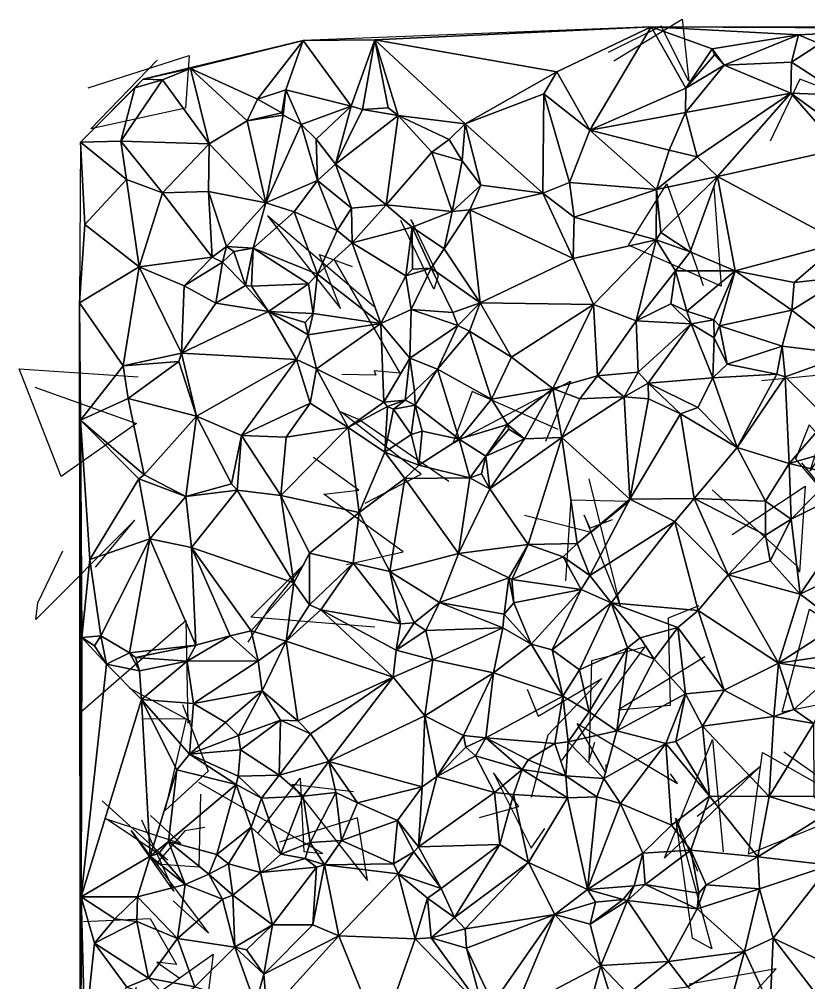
# Model space of a CAD drawing. Header units: metres. Extents: x -15.9 to 15.6, y -15.7 to 15.5.
# Drawn here: x -15.86 to -4.05, y 0.71 to 15.11 of the extents above; entities that cross this region are included whole.
import ezdxf

# ---------------------------------------------------------------- set-up
doc = ezdxf.new("R2010")
doc.units = ezdxf.units.M
doc.layers.add('CRACKS', color=1, linetype='Continuous')
doc.layers.add('STREET_MESH', color=7, linetype='Continuous')

msp = doc.modelspace()

# ---------------------------------------------------------------- linework, layer by layer
at = {"layer": 'CRACKS'}
for points in [[(-6.963, 14.488, 0.1), (-5.942, 15.109, 0.1), (-5.84, 14.185, 0.1), (-6.254, 15.007, 0.1), (-7.047, 14.612, 0.1)], [(-14.827, 14.082, 0.1), (-13.318, 14.57, 0.1), (-13.372, 13.781, 0.1), (-14.788, 13.472, 0.1), (-13.795, 14.497, 0.1)], [(-3.19, 13.253, 0.1), (-2.824, 13.572, 0.1), (-3.725, 14.037, 0.1), (-4.18, 14.212, 0.1), (-4.627, 13.286, 0.1)], [(-5.469, 12.599, 0.1), (-5.359, 11.121, 0.1), (-6.744, 11.732, 0.1), (-6.172, 12.649, 0.1), (-5.63, 11.129, 0.1)], [(-10.553, 10.813, 0.1), (-12.146, 12.171, 0.1), (-11.053, 10.783, 0.1), (-11.368, 11.595, 0.1), (-10.877, 11.415, 0.1)], [(-9.956, 12.047, 0.1), (-10.002, 12.114, 0.1), (-9.594, 11.268, 0.1), (-9.657, 11.076, 0.1), (-10.152, 12.1, 0.1)], [(-11.146, 11.515, 0.1), (-10.165, 9.819, 0.1), (-10.548, 9.854, 0.1), (-10.525, 9.791, 0.1), (-11.031, 9.797, 0.1)], [(-4.754, 9.708, 0.1), (-3.528, 9.83, 0.1), (-2.943, 10.021, 0.1), (-4.029, 8.358, 0.1), (-3.656, 9.503, 0.1)], [(-15.628, 9.607, 0.1), (-14.104, 9.065, 0.1), (-15.23, 8.272, 0.1), (-15.859, 9.884, 0.1), (-14.08, 9.762, 0.1)], [(-7.797, 8.976, 0.1), (-9.085, 9.546, 0.1), (-9.373, 8.767, 0.1), (-7.611, 9.699, 0.1), (-7.987, 8.796, 0.1)], [(-10.686, 7.877, 0.1), (-9.847, 8.31, 0.1), (-11.048, 9.24, 0.1), (-10.773, 9.126, 0.1), (-9.435, 8.205, 0.1)], [(-2.839, 7.699, 0.1), (-4.043, 9.047, 0.1), (-4.247, 8.535, 0.1), (-3.395, 7.537, 0.1), (-4.151, 8.48, 0.1)], [(-10.962, 6.957, 0.1), (-10.117, 7.146, 0.1), (-11.3, 8.012, 0.1), (-10.779, 8.071, 0.1), (-11.455, 8.56, 0.1)], [(-6.989, 7.625, 0.1), (-7.319, 7.502, 0.1), (-7.409, 7.695, 0.1), (-6.865, 6.337, 0.1), (-7.334, 8.239, 0.1)], [(-5.196, 7.407, 0.1), (-4.103, 8.127, 0.1), (-4.189, 6.844, 0.1), (-4.219, 6.927, 0.1), (-5.495, 8.074, 0.1)], [(-7.681, 6.714, 0.1), (-7.602, 7.924, 0.1), (-6.729, 7.905, 0.1), (-7.301, 7.437, 0.1), (-8.299, 7.692, 0.1)], [(-14.716, 6.916, 0.1), (-14.13, 7.62, 0.1), (-15.612, 6.137, 0.1), (-15.582, 6.384, 0.1), (-15.208, 7.164, 0.1)], [(-10.539, 6.02, 0.1), (-12.392, 6.172, 0.1), (-11.6, 6.959, 0.1), (-12.117, 6.314, 0.1), (-12.441, 5.795, 0.1)], [(-5.604, 5.577, 0.1), (-6.893, 4.785, 0.1), (-6.116, 4.853, 0.1), (-6.146, 6.161, 0.1), (-5.689, 6.345, 0.1)], [(-2.782, 5.089, 0.1), (-4.446, 4.753, 0.1), (-4.039, 6.288, 0.1), (-3.532, 5.961, 0.1), (-3.077, 5.756, 0.1)], [(-14.949, 4.746, 0.1), (-13.365, 6.119, 0.1), (-13.337, 4.593, 0.1), (-13.291, 4.611, 0.1), (-14.207, 5.111, 0.1)], [(-7.742, 4.028, 0.1), (-6.501, 5.724, 0.1), (-7.297, 5.519, 0.1), (-7.339, 4.012, 0.1), (-7.25, 4.3, 0.1)], [(-8.262, 5.094, 0.1), (-8.095, 4.689, 0.1), (-7.144, 5.254, 0.1), (-7.952, 4.406, 0.1), (-8.2, 3.476, 0.1)], [(-13.415, 4.864, 0.1), (-13.031, 3.867, 0.1), (-13.675, 3.28, 0.1), (-13.355, 4.644, 0.1), (-14.02, 4.649, 0.1)], [(-7.085, 3.969, 0.1), (-7.083, 3.846, 0.1), (-7.513, 4.581, 0.1), (-6.011, 3.683, 0.1), (-6.117, 3.829, 0.1)], [(-5.717, 3.196, 0.1), (-4.772, 3.941, 0.1), (-6.207, 2.568, 0.1), (-5.49, 4.342, 0.1), (-5.33, 2.662, 0.1)], [(-3.212, 3.327, 0.1), (-4.952, 2.629, 0.1), (-4.74, 4.147, 0.1), (-3.07, 3.202, 0.1), (-4.419, 4.153, 0.1)], [(-12.29, 2.939, 0.1), (-11.658, 3.765, 0.1), (-11.6, 2.669, 0.1), (-11.318, 2.639, 0.1), (-13.171, 3.699, 0.1)], [(-8.972, 3.176, 0.1), (-8.387, 3.338, 0.1), (-8.763, 3.844, 0.1), (-8.202, 2.718, 0.1), (-7.995, 3.011, 0.1)], [(-10.86, 3.56, 0.1), (-11.78, 3.671, 0.1), (-10.649, 2.232, 0.1), (-10.799, 3.17, 0.1), (-11.966, 2.805, 0.1)], [(-13.085, 3.026, 0.1), (-13.384, 2.976, 0.1), (-13.809, 2.483, 0.1), (-13.167, 2.437, 0.1), (-13.14, 3.527, 0.1)], [(-14.619, 3.423, 0.1), (-13.637, 2.537, 0.1), (-14.56, 3.154, 0.1), (-13.44, 2.788, 0.1), (-13.896, 3.207, 0.1)], [(-14.03, 3.139, 0.1), (-13.548, 2.075, 0.1), (-14.185, 2.984, 0.1), (-13.026, 1.448, 0.1), (-13.554, 1.93, 0.1)], [(-6.024, 3.133, 0.1), (-5.499, 1.214, 0.1), (-5.788, 1.371, 0.1), (-6.035, 3.168, 0.1), (-5.712, 2.372, 0.1)], [(-14.9, 1.622, 0.1), (-13.9, 1.666, 0.1), (-13.505, 0.978, 0.1), (-13.8, 1.012, 0.1), (-13.451, 0.768, 0.1)], [(-14.17, -0.492, 0.1), (-14.109, 0.634, 0.1), (-14.306, 0.183, 0.1), (-12.956, 1.132, 0.1), (-13.134, -0.224, 0.1)], [(-6.186, -0.565, 0.1), (-4.591, 0.533, 0.1), (-6.054, -0.735, 0.1), (-4.536, 0.916, 0.1), (-5.839, 0.686, 0.1)]]:
    msp.add_polyline3d(points, dxfattribs=at)
at = {"layer": 'STREET_MESH'}
for points in [[(-6.406, 14.996), (-11.613, 14.791), (-10.542, 14.802)], [(-7.815, 14.325), (-6.406, 14.996), (-10.542, 14.802)], [(-7.321, 13.449), (-6.406, 14.996), (-7.815, 14.325)], [(-7.321, 13.449), (-5.889, 14.08), (-6.406, 14.996)], [(-6.406, 14.996), (-2.092, 14.977), (5.063, 14.984)], [(-2.092, 14.977), (-6.406, 14.996), (-4.204, 14.877)], [(-5.889, 14.08), (-5.493, 14.667), (-6.406, 14.996)], [(-6.406, 14.996), (-5.493, 14.667), (-4.204, 14.877)], [(-5.493, 14.667), (-5.314, 14.422), (-4.204, 14.877)], [(-5.314, 14.422), (-4.305, 14.467), (-4.204, 14.877)], [(-4.305, 14.467), (-3.885, 14.74), (-4.204, 14.877)], [(-3.885, 14.74), (-2.092, 14.977), (-4.204, 14.877)], [(-13.297, 14.374), (-11.613, 14.791), (-14.005, 14.215)], [(-13.297, 14.374), (-12.296, 13.917), (-11.613, 14.791)], [(-12.296, 13.917), (-11.873, 14.055), (-11.613, 14.791)], [(-11.873, 14.055), (-10.894, 13.811), (-11.613, 14.791)], [(-11.613, 14.791), (-10.894, 13.811), (-10.542, 14.802)], [(-10.894, 13.811), (-10.723, 13.758), (-10.542, 14.802)], [(-10.723, 13.758), (-10.338, 13.784), (-10.542, 14.802)], [(-9.189, 13.547), (-7.815, 14.325), (-10.542, 14.802)], [(-10.19, 13.669), (-9.189, 13.547), (-10.542, 14.802)], [(-10.338, 13.784), (-10.19, 13.669), (-10.542, 14.802)], [(-4.305, 14.467), (-3.544, 13.977), (-3.885, 14.74)], [(-5.493, 14.667), (-5.889, 14.08), (-5.457, 14.58)], [(-5.889, 14.08), (-5.314, 14.422), (-5.457, 14.58)], [(-5.314, 14.422), (-5.493, 14.667), (-5.457, 14.58)], [(-4.315, 14.007), (-5.314, 14.422), (-5.894, 13.716)], [(-5.314, 14.422), (-5.889, 14.08), (-5.894, 13.716)], [(-4.305, 14.467), (-5.314, 14.422), (-4.315, 14.007)], [(-3.544, 13.977), (-4.305, 14.467), (-4.315, 14.007)], [(-13.715, 14.205), (-13.297, 14.374), (-14.005, 14.215)], [(-13.297, 14.374), (-13.715, 14.205), (-13.017, 13.247)], [(-12.45, 13.59), (-13.297, 14.374), (-13.017, 13.247)], [(-12.45, 13.59), (-12.296, 13.917), (-13.297, 14.374)], [(-9.189, 13.547), (-8.011, 13.997), (-7.815, 14.325)], [(-8.011, 13.997), (-7.321, 13.449), (-7.815, 14.325)], [(-14.128, 14.082), (-14.005, 14.215), (-14.941, 13.27)], [(-14.341, 13.285), (-13.715, 14.205), (-14.128, 14.082)], [(-13.715, 14.205), (-14.341, 13.285), (-13.017, 13.247)], [(-14.128, 14.082), (-13.715, 14.205), (-14.005, 14.215)], [(-14.341, 13.285), (-14.128, 14.082), (-14.941, 13.27)], [(-11.93, 13.712), (-11.873, 14.055), (-12.296, 13.917)], [(-11.93, 13.712), (-11.909, 13.675), (-11.873, 14.055)], [(-11.873, 14.055), (-11.909, 13.675), (-11.639, 13.535)], [(-10.894, 13.811), (-11.873, 14.055), (-11.639, 13.535)], [(-8.028, 12.511), (-8.011, 13.997), (-9.189, 13.547)], [(-8.011, 13.997), (-8.028, 12.511), (-7.627, 12.669)], [(-7.321, 13.449), (-8.011, 13.997), (-7.627, 12.669)], [(-5.889, 14.08), (-7.321, 13.449), (-5.894, 13.716)], [(-5.716, 13.051), (-4.315, 14.007), (-5.894, 13.716)], [(-5.716, 13.051), (-5.413, 12.758), (-4.315, 14.007)], [(-5.413, 12.758), (-3.589, 13.169), (-4.315, 14.007)], [(-3.708, 13.561), (-3.544, 13.977), (-4.315, 14.007)], [(-3.589, 13.169), (-3.708, 13.561), (-4.315, 14.007)], [(-12.45, 13.59), (-11.93, 13.712), (-12.296, 13.917)], [(-11.909, 13.675), (-11.93, 13.712), (-12.45, 13.59)], [(-11.417, 13.315), (-10.894, 13.811), (-11.639, 13.535)], [(-10.894, 13.811), (-11.417, 13.315), (-11.127, 12.945)], [(-10.723, 13.758), (-10.894, 13.811), (-11.127, 12.945)], [(-10.19, 13.669), (-10.723, 13.758), (-11.127, 12.945)], [(-10.19, 13.669), (-10.338, 13.784), (-10.723, 13.758)], [(-5.894, 13.716), (-7.321, 13.449), (-6.135, 13.152)], [(-5.716, 13.051), (-5.894, 13.716), (-6.135, 13.152)], [(-12.168, 12.365), (-12.45, 13.59), (-13.017, 13.247)], [(-12.168, 12.365), (-11.909, 13.675), (-12.45, 13.59)], [(-11.639, 13.535), (-11.909, 13.675), (-12.168, 12.365)], [(-10.37, 12.334), (-10.19, 13.669), (-11.127, 12.945)], [(-10.37, 12.334), (-9.688, 13.124), (-10.19, 13.669)], [(-10.19, 13.669), (-9.427, 13.312), (-9.189, 13.547)], [(-9.688, 13.124), (-9.427, 13.312), (-10.19, 13.669)], [(-9.427, 13.312), (-9.232, 12.993), (-9.189, 13.547)], [(-9.232, 12.993), (-8.955, 12.627), (-9.189, 13.547)], [(-8.955, 12.627), (-8.028, 12.511), (-9.189, 13.547)], [(-11.398, 12.697), (-11.639, 13.535), (-12.168, 12.365)], [(-11.398, 12.697), (-11.417, 13.315), (-11.639, 13.535)], [(-6.327, 12.562), (-7.321, 13.449), (-7.627, 12.669)], [(-7.321, 13.449), (-6.327, 12.562), (-6.135, 13.152)], [(-14.876, 12.039), (-14.941, 13.27), (-14.956, 10.871)], [(-14.252, 12.714), (-14.341, 13.285), (-14.941, 13.27)], [(-14.876, 12.039), (-14.252, 12.714), (-14.941, 13.27)], [(-14.341, 13.285), (-13.718, 12.514), (-13.017, 13.247)], [(-14.252, 12.714), (-13.718, 12.514), (-14.341, 13.285)], [(-11.417, 13.315), (-11.398, 12.697), (-11.127, 12.945)], [(-9.232, 12.993), (-9.427, 13.312), (-9.688, 13.124)], [(-13.718, 12.514), (-13.029, 12.533), (-13.017, 13.247)], [(-13.029, 12.533), (-12.168, 12.365), (-13.017, 13.247)], [(-9.688, 13.124), (-10.37, 12.334), (-9.382, 12.237)], [(-9.232, 12.993), (-9.688, 13.124), (-9.382, 12.237)], [(-6.327, 12.562), (-5.716, 13.051), (-6.135, 13.152)], [(-3.589, 13.169), (-5.413, 12.758), (-3.57, 11.772)], [(-8.955, 12.627), (-9.232, 12.993), (-9.382, 12.237)], [(-5.413, 12.758), (-5.716, 13.051), (-6.327, 12.562)], [(-11.398, 12.697), (-10.889, 12.286), (-11.127, 12.945)], [(-10.889, 12.286), (-10.37, 12.334), (-11.127, 12.945)], [(-14.066, 11.407), (-14.252, 12.714), (-14.876, 12.039)], [(-14.066, 11.407), (-13.718, 12.514), (-14.252, 12.714)], [(-11.747, 12.229), (-11.398, 12.697), (-12.168, 12.365)], [(-11.747, 12.229), (-11.103, 11.95), (-11.398, 12.697)], [(-11.103, 11.95), (-10.889, 12.286), (-11.398, 12.697)], [(-5.413, 12.758), (-6.327, 12.562), (-6.259, 11.922)], [(-5.822, 11.633), (-5.413, 12.758), (-6.259, 11.922)], [(-5.413, 12.758), (-5.822, 11.633), (-5.15, 11.35)], [(-3.57, 11.772), (-5.413, 12.758), (-5.15, 11.35)], [(-12.975, 11.554), (-13.029, 12.533), (-13.718, 12.514)], [(-12.975, 11.554), (-12.757, 11.713), (-13.029, 12.533)], [(-13.029, 12.533), (-12.757, 11.713), (-12.168, 12.365)], [(-8.955, 12.627), (-9.382, 12.237), (-9.116, 12.26)], [(-8.028, 12.511), (-8.955, 12.627), (-9.116, 12.26)], [(-8.028, 12.511), (-7.56, 12.152), (-7.627, 12.669)], [(-7.56, 12.152), (-6.327, 12.562), (-7.627, 12.669)], [(-6.329, 11.811), (-6.327, 12.562), (-7.56, 12.152)], [(-6.327, 12.562), (-6.329, 11.811), (-6.259, 11.922)], [(-14.066, 11.407), (-12.975, 11.554), (-13.718, 12.514)], [(-8.028, 12.511), (-9.116, 12.26), (-7.572, 11.533)], [(-7.56, 12.152), (-8.028, 12.511), (-7.572, 11.533)], [(-12.757, 11.713), (-12.361, 11.688), (-12.168, 12.365)], [(-12.361, 11.688), (-11.747, 12.229), (-12.168, 12.365)], [(-10.877, 11.765), (-10.889, 12.286), (-11.103, 11.95)], [(-10.889, 12.286), (-10.877, 11.765), (-10.37, 12.334)], [(-10.37, 12.334), (-10.877, 11.765), (-9.983, 11.999)], [(-9.382, 12.237), (-10.37, 12.334), (-9.983, 11.999)], [(-9.382, 12.237), (-9.5, 11.679), (-9.116, 12.26)], [(-9.116, 12.26), (-9.5, 11.679), (-8.962, 10.87)], [(-9.116, 12.26), (-8.962, 10.87), (-7.572, 11.533)], [(-11.395, 11.299), (-11.747, 12.229), (-12.361, 11.688)], [(-11.103, 11.95), (-11.747, 12.229), (-11.395, 11.299)], [(-9.5, 11.679), (-9.382, 12.237), (-9.983, 11.999)], [(-6.329, 11.811), (-7.56, 12.152), (-7.572, 11.533)], [(-14.066, 11.407), (-14.876, 12.039), (-14.956, 10.871)], [(-10.877, 11.765), (-10.077, 11.275), (-9.983, 11.999)], [(-10.077, 11.275), (-9.974, 11.373), (-9.983, 11.999)], [(-9.697, 11.387), (-9.5, 11.679), (-9.983, 11.999)], [(-9.974, 11.373), (-9.697, 11.387), (-9.983, 11.999)], [(-10.877, 11.765), (-11.103, 11.95), (-11.395, 11.299)], [(-7.268, 10.845), (-6.329, 11.811), (-7.572, 11.533)], [(-6.628, 10.6), (-6.329, 11.811), (-7.268, 10.845)], [(-6.043, 11.349), (-6.329, 11.811), (-6.628, 10.6)], [(-6.329, 11.811), (-5.822, 11.633), (-6.259, 11.922)], [(-6.043, 11.349), (-5.822, 11.633), (-6.329, 11.811)], [(-12.819, 11.477), (-12.757, 11.713), (-12.975, 11.554)], [(-12.819, 11.477), (-12.651, 11.637), (-12.757, 11.713)], [(-12.757, 11.713), (-12.651, 11.637), (-12.361, 11.688)], [(-12.651, 11.637), (-12.474, 11.131), (-12.361, 11.688)], [(-12.474, 11.131), (-12.382, 11.117), (-12.361, 11.688)], [(-12.382, 11.117), (-11.531, 11.153), (-12.361, 11.688)], [(-11.531, 11.153), (-11.395, 11.299), (-12.361, 11.688)], [(-10.877, 11.765), (-11.395, 11.299), (-10.452, 10.559)], [(-10.077, 11.275), (-10.877, 11.765), (-10.452, 10.559)], [(-9.5, 11.679), (-9.697, 11.387), (-8.962, 10.87)], [(-4.269, 11.173), (-3.57, 11.772), (-5.15, 11.35)], [(-3.57, 11.772), (-4.269, 11.173), (-3.498, 11.26)], [(-12.975, 11.554), (-14.066, 11.407), (-13.39, 11.126)], [(-12.819, 11.477), (-12.975, 11.554), (-13.39, 11.126)], [(-12.474, 11.131), (-12.651, 11.637), (-12.819, 11.477)], [(-8.962, 10.87), (-7.268, 10.845), (-7.572, 11.533)], [(-5.822, 11.633), (-6.043, 11.349), (-5.15, 11.35)], [(-14.303, 9.93), (-14.066, 11.407), (-14.956, 10.871)], [(-14.066, 11.407), (-14.303, 9.93), (-13.431, 10.12)], [(-14.066, 11.407), (-13.431, 10.12), (-13.39, 11.126)], [(-12.819, 11.477), (-13.39, 11.126), (-12.917, 10.865)], [(-12.474, 11.131), (-12.819, 11.477), (-12.917, 10.865)], [(-9.974, 11.373), (-10.077, 11.275), (-9.697, 11.387)], [(-10.077, 11.275), (-9.997, 10.768), (-9.697, 11.387)], [(-9.997, 10.768), (-9.375, 10.728), (-9.697, 11.387)], [(-9.697, 11.387), (-9.375, 10.728), (-8.962, 10.87)], [(-11.531, 11.153), (-11.463, 10.713), (-11.395, 11.299)], [(-11.395, 11.299), (-11.463, 10.713), (-10.452, 10.559)], [(-9.997, 10.768), (-10.077, 11.275), (-10.452, 10.559)], [(-6.043, 11.349), (-6.628, 10.6), (-6.113, 10.857)], [(-5.873, 10.747), (-6.043, 11.349), (-6.113, 10.857)], [(-6.043, 11.349), (-5.873, 10.747), (-5.15, 11.35)], [(-5.873, 10.747), (-5.466, 10.617), (-5.15, 11.35)], [(-5.466, 10.617), (-5.385, 10.527), (-5.15, 11.35)], [(-5.385, 10.527), (-4.3, 10.761), (-5.15, 11.35)], [(-4.3, 10.761), (-4.269, 11.173), (-5.15, 11.35)], [(-4.3, 10.761), (-3.458, 10.105), (-3.498, 11.26)], [(-4.269, 11.173), (-4.3, 10.761), (-3.498, 11.26)], [(-13.39, 11.126), (-13.431, 10.12), (-12.917, 10.865)], [(-12.131, 10.74), (-12.474, 11.131), (-12.917, 10.865)], [(-12.382, 11.117), (-12.474, 11.131), (-12.131, 10.74)], [(-11.531, 11.153), (-12.382, 11.117), (-12.131, 10.74)], [(-11.463, 10.713), (-11.531, 11.153), (-12.131, 10.74)], [(-14.932, 1.99), (-14.944, 9.116), (-14.956, 10.871)], [(-14.944, -3.715), (-14.943, -3.283), (-14.956, 10.871)], [(-14.943, -3.283), (-14.932, 1.99), (-14.956, 10.871)], [(-14.944, 9.116), (-14.303, 9.93), (-14.956, 10.871)], [(-13.431, 10.12), (-12.131, 10.74), (-12.917, 10.865)], [(-9.375, 10.728), (-9.296, 10.529), (-8.962, 10.87)], [(-9.296, 10.529), (-9.124, 10.448), (-8.962, 10.87)], [(-8.962, 10.87), (-9.124, 10.448), (-8.496, 10.057)], [(-7.268, 10.845), (-8.962, 10.87), (-8.496, 10.057)], [(-7.876, 9.589), (-7.268, 10.845), (-8.496, 10.057)], [(-7.268, 10.845), (-7.876, 9.589), (-7.21, 9.78)], [(-6.628, 10.6), (-7.268, 10.845), (-7.21, 9.78)], [(-6.628, 10.6), (-5.808, 10.556), (-6.113, 10.857)], [(-5.808, 10.556), (-5.873, 10.747), (-6.113, 10.857)], [(-11.711, 10.022), (-12.131, 10.74), (-13.431, 10.12)], [(-11.463, 10.713), (-12.131, 10.74), (-11.582, 10.574)], [(-12.131, 10.74), (-11.535, 10.39), (-11.582, 10.574)], [(-11.535, 10.39), (-12.131, 10.74), (-11.711, 10.022)], [(-11.535, 10.39), (-11.463, 10.713), (-11.582, 10.574)], [(-11.463, 10.713), (-11.535, 10.39), (-10.452, 10.559)], [(-10.016, 10.045), (-9.997, 10.768), (-10.452, 10.559)], [(-10.016, 10.045), (-9.296, 10.529), (-9.997, 10.768)], [(-9.997, 10.768), (-9.296, 10.529), (-9.375, 10.728)], [(-5.873, 10.747), (-5.808, 10.556), (-5.466, 10.617)], [(-4.3, 10.761), (-5.385, 10.527), (-4.447, 10.22)], [(-3.458, 10.105), (-4.3, 10.761), (-4.447, 10.22)], [(-11.535, 10.39), (-11.412, 9.883), (-10.452, 10.559)], [(-10.452, 10.559), (-11.412, 9.883), (-10.406, 9.387)], [(-10.016, 10.045), (-10.452, 10.559), (-10.406, 9.387)], [(-9.296, 10.529), (-10.016, 10.045), (-9.604, 9.878)], [(-9.124, 10.448), (-9.296, 10.529), (-9.604, 9.878)], [(-6.6, 9.834), (-6.628, 10.6), (-7.21, 9.78)], [(-5.808, 10.556), (-6.628, 10.6), (-6.6, 9.834)], [(-6.452, 9.667), (-5.808, 10.556), (-6.6, 9.834)], [(-5.483, 9.749), (-5.808, 10.556), (-6.452, 9.667)], [(-5.808, 10.556), (-5.465, 10.349), (-5.466, 10.617)], [(-5.465, 10.349), (-5.808, 10.556), (-5.483, 9.749)], [(-5.465, 10.349), (-5.385, 10.527), (-5.466, 10.617)], [(-5.385, 10.527), (-5.465, 10.349), (-5.267, 9.951)], [(-5.385, 10.527), (-5.267, 9.951), (-4.447, 10.22)], [(-11.412, 9.883), (-11.535, 10.39), (-11.711, 10.022)], [(-8.794, 9.43), (-9.124, 10.448), (-9.604, 9.878)], [(-9.124, 10.448), (-8.794, 9.43), (-8.496, 10.057)], [(-5.465, 10.349), (-5.483, 9.749), (-5.267, 9.951)], [(-14.303, 9.93), (-13.47, 9.994), (-13.431, 10.12)], [(-13.431, 10.12), (-13.47, 9.994), (-13.208, 9.178)], [(-11.711, 10.022), (-13.431, 10.12), (-13.208, 9.178)], [(-5.267, 9.951), (-4.528, 9.806), (-4.447, 10.22)], [(-4.447, 10.22), (-4.528, 9.806), (-4.402, 9.766)], [(-3.458, 10.105), (-4.447, 10.22), (-4.402, 9.766)], [(-3.761, 9.137), (-3.458, 10.105), (-4.402, 9.766)], [(-13.47, 9.994), (-14.303, 9.93), (-14.23, 9.442)], [(-13.208, 9.178), (-13.47, 9.994), (-14.23, 9.442)], [(-11.711, 10.022), (-13.208, 9.178), (-12.535, 8.885)], [(-11.506, 9.368), (-11.711, 10.022), (-12.535, 8.885)], [(-11.412, 9.883), (-11.711, 10.022), (-11.506, 9.368)], [(-10.088, 9.416), (-10.016, 10.045), (-10.406, 9.387)], [(-10.016, 10.045), (-10.088, 9.416), (-9.945, 9.549)], [(-10.016, 10.045), (-9.945, 9.549), (-9.604, 9.878)], [(-8.794, 9.43), (-7.876, 9.589), (-8.496, 10.057)], [(-5.267, 9.951), (-5.483, 9.749), (-4.528, 9.806)], [(-14.23, 9.442), (-14.303, 9.93), (-14.944, 9.116)], [(-11.412, 9.883), (-11.506, 9.368), (-10.94, 9.008)], [(-11.412, 9.883), (-10.94, 9.008), (-10.406, 9.387)], [(-9.945, 9.549), (-9.935, 9.341), (-9.604, 9.878)], [(-9.604, 9.878), (-9.935, 9.341), (-9.279, 8.833)], [(-8.794, 9.43), (-9.604, 9.878), (-9.279, 8.833)], [(-6.6, 9.834), (-7.21, 9.78), (-6.809, 9.463)], [(-6.452, 9.667), (-6.6, 9.834), (-6.809, 9.463)], [(-4.528, 9.806), (-5.483, 9.749), (-5.119, 8.707)], [(-4.528, 9.806), (-5.119, 8.707), (-4.402, 9.766)], [(-7.876, 9.589), (-7.472, 9.437), (-7.21, 9.78)], [(-7.21, 9.78), (-7.472, 9.437), (-6.809, 9.463)], [(-6.446, 9.435), (-6.452, 9.667), (-6.809, 9.463)], [(-5.483, 9.749), (-6.452, 9.667), (-5.708, 9.306)], [(-6.452, 9.667), (-6.446, 9.435), (-5.969, 9.21)], [(-5.708, 9.306), (-6.452, 9.667), (-5.969, 9.21)], [(-5.483, 9.749), (-5.708, 9.306), (-5.119, 8.707)], [(-5.119, 8.707), (-4.343, 8.468), (-4.402, 9.766)], [(-4.343, 8.468), (-3.761, 9.137), (-4.402, 9.766)], [(-9.945, 9.549), (-10.088, 9.416), (-9.935, 9.341)], [(-8.554, 9.051), (-7.876, 9.589), (-8.794, 9.43)], [(-7.876, 9.589), (-8.554, 9.051), (-8.303, 8.836)], [(-7.741, 8.858), (-7.876, 9.589), (-8.303, 8.836)], [(-7.741, 8.858), (-7.472, 9.437), (-7.876, 9.589)], [(-13.988, 8.299), (-14.23, 9.442), (-14.944, 9.116)], [(-13.988, 8.299), (-13.208, 9.178), (-14.23, 9.442)], [(-11.864, 8.861), (-11.506, 9.368), (-12.535, 8.885)], [(-11.506, 9.368), (-11.864, 8.861), (-10.94, 9.008)], [(-10.94, 9.008), (-10.348, 9.32), (-10.406, 9.387)], [(-10.348, 9.32), (-10.088, 9.416), (-10.406, 9.387)], [(-10.088, 9.416), (-10.348, 9.32), (-10.262, 9.279)], [(-9.935, 9.341), (-10.088, 9.416), (-10.262, 9.279)], [(-8.554, 9.051), (-8.794, 9.43), (-9.279, 8.833)], [(-7.741, 8.858), (-6.725, 7.935), (-6.809, 9.463)], [(-7.472, 9.437), (-7.741, 8.858), (-6.809, 9.463)], [(-6.725, 7.935), (-6.446, 9.435), (-6.809, 9.463)], [(-6.446, 9.435), (-6.725, 7.935), (-5.969, 9.21)], [(-10.389, 8.64), (-10.348, 9.32), (-10.94, 9.008)], [(-10.262, 9.279), (-10.348, 9.32), (-10.389, 8.64)], [(-9.997, 8.904), (-10.262, 9.279), (-10.389, 8.64)], [(-9.935, 9.341), (-10.262, 9.279), (-9.997, 8.904)], [(-9.83, 8.95), (-9.935, 9.341), (-9.997, 8.904)], [(-9.935, 9.341), (-9.83, 8.95), (-9.279, 8.833)], [(-5.708, 9.306), (-5.969, 9.21), (-5.119, 8.707)], [(-14.932, 1.99), (-14.922, 5.867), (-14.944, 9.116)], [(-14.922, 5.867), (-14.801, 7.033), (-14.944, 9.116)], [(-14.068, 8.24), (-13.988, 8.299), (-14.944, 9.116)], [(-14.801, 7.033), (-14.068, 8.24), (-14.944, 9.116)], [(-13.365, 7.974), (-13.208, 9.178), (-13.988, 8.299)], [(-12.684, 8.165), (-13.208, 9.178), (-13.365, 7.974)], [(-13.208, 9.178), (-12.684, 8.165), (-12.535, 8.885)], [(-6.725, 7.935), (-5.761, 7.947), (-5.969, 9.21)], [(-5.969, 9.21), (-5.761, 7.947), (-5.119, 8.707)], [(-4.343, 8.468), (-3.684, 8.656), (-3.761, 9.137)], [(-11.864, 8.861), (-11.948, 7.99), (-10.94, 9.008)], [(-11.948, 7.99), (-10.773, 7.738), (-10.94, 9.008)], [(-10.773, 7.738), (-10.389, 8.64), (-10.94, 9.008)], [(-9.881, 8.443), (-9.83, 8.95), (-9.997, 8.904)], [(-9.83, 8.95), (-9.881, 8.443), (-9.279, 8.833)], [(-8.88, 8.576), (-8.554, 9.051), (-9.279, 8.833)], [(-8.534, 8.983), (-8.554, 9.051), (-8.88, 8.576)], [(-8.534, 8.983), (-8.88, 8.576), (-8.303, 8.836)], [(-8.554, 9.051), (-8.534, 8.983), (-8.303, 8.836)], [(-12.684, 8.165), (-12.599, 8.071), (-12.535, 8.885)], [(-12.599, 8.071), (-11.948, 7.99), (-12.535, 8.885)], [(-11.948, 7.99), (-11.864, 8.861), (-12.535, 8.885)], [(-9.881, 8.443), (-9.997, 8.904), (-10.389, 8.64)], [(-9.881, 8.443), (-9.116, 8.252), (-9.279, 8.833)], [(-9.116, 8.252), (-8.88, 8.576), (-9.279, 8.833)], [(-8.303, 8.836), (-8.88, 8.576), (-8.818, 8.09)], [(-7.741, 8.858), (-8.818, 8.09), (-8.246, 7.258)], [(-7.741, 8.858), (-8.303, 8.836), (-8.818, 8.09)], [(-7.514, 7.27), (-7.741, 8.858), (-8.246, 7.258)], [(-7.741, 8.858), (-7.514, 7.27), (-6.725, 7.935)], [(-5.761, 7.947), (-4.694, 7.903), (-5.119, 8.707)], [(-4.694, 7.903), (-4.343, 8.468), (-5.119, 8.707)], [(-3.684, 8.656), (-4.343, 8.468), (-3.651, 8.303)], [(-10.389, 8.64), (-10.773, 7.738), (-10.092, 8.244)], [(-9.881, 8.443), (-10.389, 8.64), (-10.092, 8.244)], [(-8.942, 8.314), (-8.88, 8.576), (-9.116, 8.252)], [(-8.88, 8.576), (-8.942, 8.314), (-8.818, 8.09)], [(-9.116, 8.252), (-9.881, 8.443), (-10.092, 8.244)], [(-4.311, 7.635), (-4.343, 8.468), (-4.694, 7.903)], [(-4.343, 8.468), (-4.311, 7.635), (-3.651, 8.303)], [(-13.903, 7.343), (-14.068, 8.24), (-14.801, 7.033)], [(-14.068, 8.24), (-13.365, 7.974), (-13.988, 8.299)], [(-13.903, 7.343), (-13.365, 7.974), (-14.068, 8.24)], [(-10.773, 7.738), (-10.314, 6.854), (-10.092, 8.244)], [(-10.314, 6.854), (-9.286, 7.123), (-10.092, 8.244)], [(-9.286, 7.123), (-9.116, 8.252), (-10.092, 8.244)], [(-9.116, 8.252), (-9.286, 7.123), (-8.818, 8.09)], [(-8.942, 8.314), (-9.116, 8.252), (-8.818, 8.09)], [(-4.311, 7.635), (-2.947, 8.319), (-3.651, 8.303)], [(-4.311, 7.635), (-4.178, 6.517), (-2.947, 8.319)], [(-2.947, 8.319), (-4.178, 6.517), (-2.109, 7.525)], [(-12.599, 8.071), (-12.684, 8.165), (-13.365, 7.974)], [(-12.599, 8.071), (-13.365, 7.974), (-13.284, 7.214)], [(-11.751, 6.685), (-12.599, 8.071), (-13.284, 7.214)], [(-12.599, 8.071), (-11.751, 6.685), (-11.948, 7.99)], [(-8.818, 8.09), (-9.286, 7.123), (-8.246, 7.258)], [(-13.365, 7.974), (-13.903, 7.343), (-13.284, 7.214)], [(-11.518, 7.129), (-10.773, 7.738), (-11.948, 7.99)], [(-11.751, 6.685), (-11.518, 7.129), (-11.948, 7.99)], [(-7.514, 7.27), (-7.324, 6.796), (-6.725, 7.935)], [(-6.725, 7.935), (-7.324, 6.796), (-6.051, 7.601)], [(-5.761, 7.947), (-6.725, 7.935), (-6.051, 7.601)], [(-5.761, 7.947), (-6.051, 7.601), (-5.252, 6.806)], [(-4.696, 7.397), (-5.761, 7.947), (-5.252, 6.806)], [(-5.761, 7.947), (-4.696, 7.397), (-4.694, 7.903)], [(-4.696, 7.397), (-4.311, 7.635), (-4.694, 7.903)], [(-10.773, 7.738), (-11.518, 7.129), (-10.862, 6.979)], [(-10.314, 6.854), (-10.773, 7.738), (-10.862, 6.979)], [(-4.311, 7.635), (-4.696, 7.397), (-4.628, 7.011)], [(-4.178, 6.517), (-4.311, 7.635), (-4.628, 7.011)], [(-7.324, 6.796), (-7.006, 6.386), (-6.051, 7.601)], [(-7.006, 6.386), (-5.702, 6.271), (-6.051, 7.601)], [(-6.051, 7.601), (-5.702, 6.271), (-5.252, 6.806)], [(-4.178, 6.517), (-3.589, 6.072), (-2.109, 7.525)], [(-4.628, 7.011), (-4.696, 7.397), (-5.252, 6.806)], [(-13.903, 7.343), (-14.801, 7.033), (-14.639, 5.894)], [(-14.21, 5.639), (-13.903, 7.343), (-14.639, 5.894)], [(-14.21, 5.639), (-13.219, 5.75), (-13.903, 7.343)], [(-13.903, 7.343), (-13.219, 5.75), (-13.284, 7.214)], [(-12.704, 5.89), (-12.391, 5.969), (-13.284, 7.214)], [(-13.219, 5.75), (-12.704, 5.89), (-13.284, 7.214)], [(-12.391, 5.969), (-11.751, 6.685), (-13.284, 7.214)], [(-9.286, 7.123), (-8.536, 6.761), (-8.246, 7.258)], [(-8.536, 6.761), (-8.491, 6.736), (-8.246, 7.258)], [(-8.491, 6.736), (-7.723, 7.073), (-8.246, 7.258)], [(-7.723, 7.073), (-7.514, 7.27), (-8.246, 7.258)], [(-7.514, 7.27), (-7.723, 7.073), (-7.324, 6.796)], [(-11.517, 6.353), (-11.518, 7.129), (-11.751, 6.685)], [(-11.518, 7.129), (-11.517, 6.353), (-10.862, 6.979)], [(-9.286, 7.123), (-10.314, 6.854), (-9.572, 6.389)], [(-8.536, 6.761), (-9.286, 7.123), (-9.572, 6.389)], [(-7.452, 6.583), (-7.723, 7.073), (-8.491, 6.736)], [(-7.723, 7.073), (-7.452, 6.583), (-7.324, 6.796)], [(-14.639, 5.894), (-14.801, 7.033), (-14.922, 5.867)], [(-11.517, 6.353), (-11.349, 6.281), (-10.862, 6.979)], [(-11.349, 6.281), (-10.157, 6.069), (-10.862, 6.979)], [(-10.157, 6.069), (-10.314, 6.854), (-10.862, 6.979)], [(-4.178, 6.517), (-4.628, 7.011), (-5.252, 6.806)], [(-10.314, 6.854), (-9.95, 6.085), (-9.572, 6.389)], [(-10.157, 6.069), (-9.95, 6.085), (-10.314, 6.854)], [(-7.452, 6.583), (-7.006, 6.386), (-7.324, 6.796)], [(-5.702, 6.271), (-4.501, 5.484), (-5.252, 6.806)], [(-4.501, 5.484), (-4.178, 6.517), (-5.252, 6.806)], [(-11.866, 5.811), (-11.751, 6.685), (-12.391, 5.969)], [(-11.517, 6.353), (-11.751, 6.685), (-11.866, 5.811)], [(-8.607, 6.214), (-8.536, 6.761), (-9.572, 6.389)], [(-8.536, 6.761), (-8.607, 6.214), (-8.461, 6.387)], [(-8.491, 6.736), (-8.536, 6.761), (-8.461, 6.387)], [(-7.452, 6.583), (-8.491, 6.736), (-8.461, 6.387)], [(-8.203, 5.767), (-7.452, 6.583), (-8.461, 6.387)], [(-7.452, 6.583), (-8.203, 5.767), (-7.886, 5.681)], [(-7.452, 6.583), (-7.886, 5.681), (-7.006, 6.386)], [(-4.178, 6.517), (-4.501, 5.484), (-3.589, 6.072)], [(-11.349, 6.281), (-11.517, 6.353), (-11.866, 5.811)], [(-9.95, 6.085), (-9.776, 5.974), (-9.572, 6.389)], [(-9.776, 5.974), (-8.624, 6.013), (-9.572, 6.389)], [(-8.624, 6.013), (-8.607, 6.214), (-9.572, 6.389)], [(-8.607, 6.214), (-8.203, 5.767), (-8.461, 6.387)], [(-7.006, 6.386), (-7.886, 5.681), (-7.479, 5.382)], [(-6.762, 5.713), (-7.006, 6.386), (-7.479, 5.382)], [(-7.006, 6.386), (-6.762, 5.713), (-6.571, 5.861)], [(-6.007, 6.014), (-7.006, 6.386), (-6.571, 5.861)], [(-7.006, 6.386), (-6.007, 6.014), (-5.702, 6.271)], [(-11.349, 6.281), (-11.866, 5.811), (-10.264, 5.274)], [(-11.349, 6.281), (-10.222, 5.68), (-10.157, 6.069)], [(-10.222, 5.68), (-11.349, 6.281), (-10.264, 5.274)], [(-8.624, 6.013), (-8.203, 5.767), (-8.607, 6.214)], [(-6.007, 6.014), (-5.316, 5.08), (-5.702, 6.271)], [(-5.316, 5.08), (-4.501, 5.484), (-5.702, 6.271)], [(-10.222, 5.68), (-9.95, 6.085), (-10.157, 6.069)], [(-9.95, 6.085), (-10.222, 5.68), (-9.776, 5.974)], [(-4.501, 5.484), (-3.587, 5.617), (-3.589, 6.072)], [(-12.704, 5.89), (-12.285, 5.519), (-12.391, 5.969)], [(-12.285, 5.519), (-11.866, 5.811), (-12.391, 5.969)], [(-9.776, 5.974), (-10.222, 5.68), (-9.673, 5.531)], [(-8.624, 6.013), (-9.776, 5.974), (-9.673, 5.531)], [(-8.624, 6.013), (-9.673, 5.531), (-8.763, 5.341)], [(-8.203, 5.767), (-8.624, 6.013), (-8.763, 5.341)], [(-6.363, 5.545), (-6.007, 6.014), (-6.571, 5.861)], [(-6.007, 6.014), (-6.363, 5.545), (-5.894, 5.027)], [(-5.316, 5.08), (-6.007, 6.014), (-5.894, 5.027)], [(-14.556, 5.47), (-14.922, 5.867), (-14.932, 1.99)], [(-14.735, 5.742), (-14.639, 5.894), (-14.922, 5.867)], [(-14.556, 5.47), (-14.735, 5.742), (-14.922, 5.867)], [(-14.735, 5.742), (-14.556, 5.47), (-14.639, 5.894)], [(-14.556, 5.47), (-14.21, 5.639), (-14.639, 5.894)], [(-13.219, 5.75), (-13.347, 5.514), (-12.704, 5.89)], [(-13.347, 5.514), (-12.285, 5.519), (-12.704, 5.89)], [(-12.285, 5.519), (-12.227, 5.072), (-11.866, 5.811)], [(-12.227, 5.072), (-11.689, 4.621), (-11.866, 5.811)], [(-11.866, 5.811), (-11.689, 4.621), (-10.264, 5.274)], [(-7.726, 4.991), (-8.203, 5.767), (-8.763, 5.341)], [(-7.886, 5.681), (-8.203, 5.767), (-7.726, 4.991)], [(-6.762, 5.713), (-6.363, 5.545), (-6.571, 5.861)], [(-14.062, 5.369), (-14.21, 5.639), (-14.556, 5.47)], [(-14.21, 5.639), (-14.118, 5.57), (-13.219, 5.75)], [(-14.21, 5.639), (-14.062, 5.369), (-14.118, 5.57)], [(-13.219, 5.75), (-14.118, 5.57), (-13.347, 5.514)], [(-9.673, 5.531), (-10.222, 5.68), (-10.264, 5.274)], [(-7.886, 5.681), (-7.726, 4.991), (-7.479, 5.382)], [(-7.332, 4.756), (-6.762, 5.713), (-7.479, 5.382)], [(-6.762, 5.713), (-7.332, 4.756), (-6.919, 4.47)], [(-6.363, 5.545), (-6.762, 5.713), (-6.919, 4.47)], [(-14.118, 5.57), (-14.062, 5.369), (-13.347, 5.514)], [(-13.347, 5.514), (-14.062, 5.369), (-14.032, 4.94)], [(-13.253, 4.879), (-13.347, 5.514), (-14.032, 4.94)], [(-13.253, 4.879), (-12.285, 5.519), (-13.347, 5.514)], [(-12.227, 5.072), (-12.285, 5.519), (-13.253, 4.879)], [(-9.792, 4.695), (-9.673, 5.531), (-10.264, 5.274)], [(-9.673, 5.531), (-9.792, 4.695), (-8.763, 5.341)], [(-5.894, 5.027), (-6.363, 5.545), (-6.919, 4.47)], [(-4.57, 4.684), (-4.501, 5.484), (-5.316, 5.08)], [(-4.501, 5.484), (-4.57, 4.684), (-4.27, 4.791)], [(-3.637, 5.36), (-3.587, 5.617), (-4.501, 5.484)], [(-3.637, 5.36), (-4.501, 5.484), (-4.27, 4.791)], [(-14.032, 4.94), (-14.556, 5.47), (-14.932, 1.99)], [(-14.062, 5.369), (-14.556, 5.47), (-14.032, 4.94)], [(-9.792, 4.695), (-9.213, 4.401), (-8.763, 5.341)], [(-9.213, 4.401), (-8.881, 4.369), (-8.763, 5.341)], [(-8.881, 4.369), (-7.726, 4.991), (-8.763, 5.341)], [(-7.726, 4.991), (-7.332, 4.756), (-7.479, 5.382)], [(-3.973, 4.58), (-3.637, 5.36), (-4.27, 4.791)], [(-10.264, 5.274), (-11.689, 4.621), (-11.503, 4.427)], [(-11.227, 4.015), (-10.264, 5.274), (-11.503, 4.427)], [(-11.227, 4.015), (-9.792, 4.695), (-10.264, 5.274)], [(-12.775, 4.598), (-12.227, 5.072), (-13.253, 4.879)], [(-12.227, 5.072), (-12.775, 4.598), (-12.58, 4.402)], [(-12.227, 5.072), (-12.58, 4.402), (-11.953, 4.632)], [(-11.689, 4.621), (-12.227, 5.072), (-11.953, 4.632)], [(-5.636, 4.543), (-5.316, 5.08), (-5.894, 5.027)], [(-5.636, 4.543), (-4.57, 4.684), (-5.316, 5.08)], [(-13.902, 2.6), (-14.032, 4.94), (-14.932, 1.99)], [(-14.032, 4.94), (-13.902, 2.6), (-13.501, 3.889)], [(-13.31, 4.125), (-14.032, 4.94), (-13.501, 3.889)], [(-13.31, 4.125), (-13.253, 4.879), (-14.032, 4.94)], [(-8.881, 4.369), (-7.848, 4.282), (-7.726, 4.991)], [(-7.848, 4.282), (-7.646, 4.307), (-7.726, 4.991)], [(-7.646, 4.307), (-7.332, 4.756), (-7.726, 4.991)], [(-6.186, 4.284), (-5.894, 5.027), (-6.919, 4.47)], [(-6.186, 4.284), (-6.038, 4.31), (-5.894, 5.027)], [(-6.038, 4.31), (-5.636, 4.543), (-5.894, 5.027)], [(-12.775, 4.598), (-13.253, 4.879), (-13.31, 4.125)], [(-7.332, 4.756), (-7.646, 4.307), (-6.919, 4.47)], [(-4.57, 4.684), (-3.973, 4.58), (-4.27, 4.791)], [(-11.953, 4.632), (-12.58, 4.402), (-12.548, 4.189)], [(-11.969, 3.808), (-11.953, 4.632), (-12.548, 4.189)], [(-11.953, 4.632), (-11.969, 3.808), (-11.503, 4.427)], [(-11.689, 4.621), (-11.953, 4.632), (-11.503, 4.427)], [(-9.833, 3.635), (-9.792, 4.695), (-11.227, 4.015)], [(-9.792, 4.695), (-9.833, 3.635), (-9.611, 3.79)], [(-9.213, 4.401), (-9.792, 4.695), (-9.611, 3.79)], [(-4.642, 3.492), (-4.57, 4.684), (-5.636, 4.543)], [(-4.57, 4.684), (-4.642, 3.492), (-3.973, 4.58)], [(-12.58, 4.402), (-12.775, 4.598), (-13.31, 4.125)], [(-7.646, 4.307), (-7.113, 3.757), (-6.919, 4.47)], [(-7.113, 3.757), (-6.186, 4.284), (-6.919, 4.47)], [(-6.038, 4.31), (-5.534, 3.496), (-5.636, 4.543)], [(-5.534, 3.496), (-4.642, 3.492), (-5.636, 4.543)], [(-4.642, 3.492), (-3.967, 3.494), (-3.973, 4.58)], [(-12.58, 4.402), (-13.31, 4.125), (-12.548, 4.189)], [(-11.969, 3.808), (-11.227, 4.015), (-11.503, 4.427)], [(-9.179, 4.227), (-9.213, 4.401), (-9.611, 3.79)], [(-9.213, 4.401), (-9.179, 4.227), (-8.881, 4.369)], [(-8.881, 4.369), (-9.179, 4.227), (-9.035, 4.098)], [(-8.334, 3.892), (-8.881, 4.369), (-9.035, 4.098)], [(-8.881, 4.369), (-8.334, 3.892), (-8.245, 4.038)], [(-7.848, 4.282), (-8.881, 4.369), (-8.245, 4.038)], [(-13.31, 4.125), (-12.582, 3.792), (-12.548, 4.189)], [(-12.582, 3.792), (-11.969, 3.808), (-12.548, 4.189)], [(-9.179, 4.227), (-9.611, 3.79), (-9.035, 4.098)], [(-7.684, 3.801), (-7.848, 4.282), (-8.245, 4.038)], [(-7.848, 4.282), (-7.684, 3.801), (-7.646, 4.307)], [(-7.646, 4.307), (-7.684, 3.801), (-7.113, 3.757)], [(-6.186, 4.284), (-7.113, 3.757), (-6.867, 3.383)], [(-6.101, 3.063), (-6.186, 4.284), (-6.867, 3.383)], [(-5.534, 3.496), (-6.038, 4.31), (-6.186, 4.284)], [(-6.101, 3.063), (-5.534, 3.496), (-6.186, 4.284)], [(-12.613, 3.668), (-13.31, 4.125), (-13.501, 3.889)], [(-12.582, 3.792), (-13.31, 4.125), (-12.613, 3.668)], [(-9.611, 3.79), (-8.75, 3.552), (-9.035, 4.098)], [(-8.75, 3.552), (-8.334, 3.892), (-9.035, 4.098)], [(-8.334, 3.892), (-7.684, 3.801), (-8.245, 4.038)], [(-13.902, 2.6), (-13.626, 2.819), (-13.501, 3.889)], [(-13.626, 2.819), (-12.613, 3.668), (-13.501, 3.889)], [(-11.614, 3.495), (-11.227, 4.015), (-11.969, 3.808)], [(-11.614, 3.495), (-11.124, 3.551), (-11.227, 4.015)], [(-11.124, 3.551), (-10.799, 3.397), (-11.227, 4.015)], [(-10.799, 3.397), (-9.833, 3.635), (-11.227, 4.015)], [(-8.334, 3.892), (-8.75, 3.552), (-8.466, 3.521)], [(-8.334, 3.892), (-8.466, 3.521), (-7.659, 3.469)], [(-7.684, 3.801), (-8.334, 3.892), (-7.659, 3.469)], [(-12.234, 3.465), (-12.582, 3.792), (-12.613, 3.668)], [(-12.582, 3.792), (-12.234, 3.465), (-11.969, 3.808)], [(-12.234, 3.465), (-11.614, 3.495), (-11.969, 3.808)], [(-8.75, 3.552), (-9.611, 3.79), (-9.885, 2.738)], [(-9.611, 3.79), (-9.833, 3.635), (-9.885, 2.738)], [(-7.113, 3.757), (-7.684, 3.801), (-7.219, 3.486)], [(-7.684, 3.801), (-7.659, 3.469), (-7.219, 3.486)], [(-6.867, 3.383), (-7.113, 3.757), (-7.219, 3.486)], [(-12.901, 2.623), (-12.613, 3.668), (-13.626, 2.819)], [(-12.613, 3.668), (-12.901, 2.623), (-12.391, 3.031)], [(-12.234, 3.465), (-12.613, 3.668), (-12.391, 3.031)], [(-10.198, 3.131), (-9.833, 3.635), (-10.799, 3.397)], [(-9.833, 3.635), (-10.198, 3.131), (-9.885, 2.738)], [(-11.947, 2.627), (-12.234, 3.465), (-12.391, 3.031)], [(-11.947, 2.627), (-11.614, 3.495), (-12.234, 3.465)], [(-11.947, 2.627), (-11.508, 2.802), (-11.614, 3.495)], [(-11.508, 2.802), (-11.124, 3.551), (-11.614, 3.495)], [(-11.124, 3.551), (-11.508, 2.802), (-11.039, 2.833)], [(-10.799, 3.397), (-11.124, 3.551), (-11.039, 2.833)], [(-8.75, 3.552), (-9.885, 2.738), (-8.669, 2.77)], [(-8.466, 3.521), (-8.75, 3.552), (-8.669, 2.77)], [(-8.24, 2.504), (-8.466, 3.521), (-8.669, 2.77)], [(-8.466, 3.521), (-8.24, 2.504), (-7.659, 3.469)], [(-7.659, 3.469), (-8.24, 2.504), (-7.358, 2.098)], [(-7.659, 3.469), (-7.358, 2.098), (-7.219, 3.486)], [(-7.358, 2.098), (-6.867, 3.383), (-7.219, 3.486)], [(-5.812, 2.687), (-5.534, 3.496), (-6.101, 3.063)], [(-5.534, 3.496), (-5.812, 2.687), (-4.808, 2.589)], [(-5.534, 3.496), (-4.808, 2.589), (-4.642, 3.492)], [(-4.808, 2.589), (-3.782, 3.232), (-4.642, 3.492)], [(-3.782, 3.232), (-3.967, 3.494), (-4.642, 3.492)], [(-10.198, 3.131), (-10.799, 3.397), (-11.039, 2.833)], [(-6.867, 3.383), (-7.358, 2.098), (-6.529, 2.643)], [(-6.101, 3.063), (-6.867, 3.383), (-6.529, 2.643)], [(-3.782, 3.232), (-4.808, 2.589), (-3.727, 2.463)], [(-12.901, 2.623), (-12.728, 2.481), (-12.391, 3.031)], [(-12.728, 2.481), (-12.251, 2.352), (-12.391, 3.031)], [(-12.251, 2.352), (-11.947, 2.627), (-12.391, 3.031)], [(-10.258, 2.482), (-10.198, 3.131), (-11.039, 2.833)], [(-10.198, 3.131), (-10.258, 2.482), (-9.958, 2.665)], [(-9.885, 2.738), (-10.198, 3.131), (-9.958, 2.665)], [(-5.812, 2.687), (-6.101, 3.063), (-6.529, 2.643)], [(-13.77, 2.636), (-13.626, 2.819), (-13.902, 2.6)], [(-13.626, 2.819), (-13.77, 2.636), (-13.379, 2.173)], [(-13.023, 2.327), (-13.626, 2.819), (-13.379, 2.173)], [(-13.023, 2.327), (-12.901, 2.623), (-13.626, 2.819)], [(-11.583, 2.562), (-11.508, 2.802), (-11.947, 2.627)], [(-11.508, 2.802), (-11.583, 2.562), (-11.293, 2.466)], [(-11.508, 2.802), (-11.293, 2.466), (-11.039, 2.833)], [(-11.293, 2.466), (-10.258, 2.482), (-11.039, 2.833)], [(-9.547, 2.113), (-9.885, 2.738), (-9.958, 2.665)], [(-9.885, 2.738), (-9.547, 2.113), (-8.669, 2.77)], [(-9.547, 2.113), (-9.348, 1.68), (-8.669, 2.77)], [(-9.348, 1.68), (-8.24, 2.504), (-8.669, 2.77)], [(-14.092, 1.991), (-13.902, 2.6), (-14.932, 1.99)], [(-13.902, 2.6), (-14.092, 1.991), (-13.379, 2.173)], [(-13.77, 2.636), (-13.902, 2.6), (-13.379, 2.173)], [(-12.901, 2.623), (-13.023, 2.327), (-12.728, 2.481)], [(-12.251, 2.352), (-11.583, 2.562), (-11.947, 2.627)], [(-10.258, 2.482), (-10.189, 2.336), (-9.958, 2.665)], [(-10.189, 2.336), (-9.547, 2.113), (-9.958, 2.665)], [(-7.358, 2.098), (-6.662, 2.154), (-6.529, 2.643)], [(-6.662, 2.154), (-6.496, 2.176), (-6.529, 2.643)], [(-6.496, 2.176), (-5.812, 2.687), (-6.529, 2.643)], [(-5.812, 2.687), (-6.496, 2.176), (-5.691, 2.045)], [(-5.812, 2.687), (-5.584, 2.169), (-4.808, 2.589)], [(-5.584, 2.169), (-5.812, 2.687), (-5.691, 2.045)], [(-12.728, 2.481), (-13.023, 2.327), (-12.665, 2.015)], [(-12.251, 2.352), (-12.728, 2.481), (-12.665, 2.015)], [(-11.583, 2.562), (-12.251, 2.352), (-11.413, 2.434)], [(-11.583, 2.562), (-11.413, 2.434), (-11.293, 2.466)], [(-11.079, 1.408), (-11.293, 2.466), (-11.467, 1.573)], [(-11.293, 2.466), (-11.413, 2.434), (-11.467, 1.573)], [(-10.189, 2.336), (-10.258, 2.482), (-11.293, 2.466)], [(-10.189, 2.336), (-11.293, 2.466), (-11.079, 1.408)], [(-9.348, 1.68), (-9.189, 1.511), (-8.24, 2.504)], [(-9.189, 1.511), (-7.848, 1.725), (-8.24, 2.504)], [(-8.24, 2.504), (-7.848, 1.725), (-7.358, 2.098)], [(-4.808, 2.589), (-5.584, 2.169), (-4.786, 2.11)], [(-4.808, 2.589), (-4.786, 2.11), (-3.727, 2.463)], [(-3.727, 2.463), (-4.786, 2.11), (-4.579, 1.37)], [(-3.727, 2.463), (-4.579, 1.37), (-3.497, 0.86)], [(-12.82, 1.953), (-13.023, 2.327), (-13.379, 2.173)], [(-13.023, 2.327), (-12.82, 1.953), (-12.665, 2.015)], [(-12.07, 1.572), (-12.251, 2.352), (-12.665, 2.015)], [(-11.413, 2.434), (-12.251, 2.352), (-12.07, 1.572)], [(-11.413, 2.434), (-12.07, 1.572), (-11.467, 1.573)], [(-10.189, 2.336), (-11.079, 1.408), (-9.935, 1.361)], [(-10.189, 2.336), (-9.753, 1.969), (-9.547, 2.113)], [(-9.753, 1.969), (-10.189, 2.336), (-9.935, 1.361)], [(-14.092, 1.991), (-13.491, 1.367), (-13.379, 2.173)], [(-13.491, 1.367), (-12.82, 1.953), (-13.379, 2.173)], [(-6.762, 1.933), (-6.496, 2.176), (-6.662, 2.154)], [(-6.496, 2.176), (-6.762, 1.933), (-5.718, 1.809)], [(-5.691, 2.045), (-6.496, 2.176), (-5.718, 1.809)], [(-5.584, 2.169), (-5.691, 2.045), (-5.718, 1.809)], [(-4.786, 2.11), (-5.584, 2.169), (-5.718, 1.809)], [(-9.753, 1.969), (-9.348, 1.68), (-9.547, 2.113)], [(-7.848, 1.725), (-7.24, 1.908), (-7.358, 2.098)], [(-7.358, 2.098), (-6.823, 1.949), (-6.662, 2.154)], [(-7.24, 1.908), (-6.823, 1.949), (-7.358, 2.098)], [(-6.823, 1.949), (-6.762, 1.933), (-6.662, 2.154)], [(-5.011, 1.172), (-4.786, 2.11), (-5.718, 1.809)], [(-4.786, 2.11), (-5.011, 1.172), (-4.579, 1.37)], [(-14.943, -3.283), (-14.876, -0.061), (-14.932, 1.99)], [(-14.428, 1.663), (-14.092, 1.991), (-14.932, 1.99)], [(-14.876, -0.061), (-14.734, 1.295), (-14.932, 1.99)], [(-14.734, 1.295), (-14.428, 1.663), (-14.932, 1.99)], [(-14.092, 1.991), (-14.428, 1.663), (-14.099, 1.622)], [(-13.491, 1.367), (-14.092, 1.991), (-14.099, 1.622)], [(-12.636, 1.236), (-12.82, 1.953), (-13.491, 1.367)], [(-12.82, 1.953), (-12.636, 1.236), (-12.665, 2.015)], [(-12.636, 1.236), (-12.07, 1.572), (-12.665, 2.015)], [(-9.697, 1.375), (-9.753, 1.969), (-9.935, 1.361)], [(-9.753, 1.969), (-9.697, 1.375), (-9.348, 1.68)], [(-7.24, 1.908), (-7.848, 1.725), (-7.319, 1.583)], [(-6.823, 1.949), (-7.24, 1.908), (-7.319, 1.583)], [(-6.762, 1.933), (-6.823, 1.949), (-7.319, 1.583)], [(-6.762, 1.933), (-7.319, 1.583), (-7.159, 0.962)], [(-6.148, 1.025), (-6.762, 1.933), (-7.159, 0.962)], [(-6.762, 1.933), (-6.148, 1.025), (-5.718, 1.809)], [(-6.148, 1.025), (-5.011, 1.172), (-5.718, 1.809)], [(-14.428, 1.663), (-14.734, 1.295), (-14.099, 1.622)], [(-14.099, 1.622), (-14.734, 1.295), (-13.923, 0.772)], [(-13.491, 1.367), (-14.099, 1.622), (-13.923, 0.772)], [(-9.697, 1.375), (-9.189, 1.511), (-9.348, 1.68)], [(-7.848, 1.725), (-9.189, 1.511), (-9.169, 1.224)], [(-8.775, 0.394), (-7.848, 1.725), (-9.169, 1.224)], [(-8.775, 0.394), (-8.452, 0.285), (-7.848, 1.725)], [(-7.848, 1.725), (-8.452, 0.285), (-7.159, 0.962)], [(-7.319, 1.583), (-7.848, 1.725), (-7.159, 0.962)], [(-12.07, 1.572), (-12.636, 1.236), (-12.461, 1.198)], [(-12.199, 0.833), (-12.07, 1.572), (-12.461, 1.198)], [(-12.07, 1.572), (-12.199, 0.833), (-11.467, 1.573)], [(-12.199, 0.833), (-11.079, 1.408), (-11.467, 1.573)], [(-9.189, 1.511), (-9.697, 1.375), (-9.169, 1.224)], [(-13.231, 0.642), (-13.491, 1.367), (-13.923, 0.772)], [(-13.231, 0.642), (-12.636, 1.236), (-13.491, 1.367)], [(-11.079, 1.408), (-12.199, 0.833), (-12.152, 0.227)], [(-10.458, -0.12), (-11.079, 1.408), (-12.152, 0.227)], [(-11.079, 1.408), (-10.458, -0.12), (-9.935, 1.361)], [(-10.458, -0.12), (-8.922, 0.314), (-9.935, 1.361)], [(-8.922, 0.314), (-9.697, 1.375), (-9.935, 1.361)], [(-9.697, 1.375), (-8.922, 0.314), (-9.169, 1.224)], [(-5.011, 1.172), (-4.628, 0.344), (-4.579, 1.37)], [(-4.628, 0.344), (-3.885, 0.464), (-4.579, 1.37)], [(-4.579, 1.37), (-3.885, 0.464), (-3.497, 0.86)], [(-14.25, 0.638), (-14.734, 1.295), (-14.876, -0.061)], [(-14.734, 1.295), (-14.25, 0.638), (-13.923, 0.772)], [(-12.636, 1.236), (-13.231, 0.642), (-12.323, 0.375)], [(-12.636, 1.236), (-12.199, 0.833), (-12.461, 1.198)], [(-12.199, 0.833), (-12.636, 1.236), (-12.323, 0.375)], [(-8.922, 0.314), (-8.775, 0.394), (-9.169, 1.224)], [(-5.856, 0.644), (-5.011, 1.172), (-6.148, 1.025)], [(-5.856, 0.644), (-5.31, 0.071), (-5.011, 1.172)], [(-5.011, 1.172), (-5.31, 0.071), (-4.628, 0.344)], [(-6.752, 0.536), (-6.148, 1.025), (-7.159, 0.962)], [(-6.752, 0.536), (-5.856, 0.644), (-6.148, 1.025)], [(-8.452, 0.285), (-7.406, 0.054), (-7.159, 0.962)], [(-7.406, 0.054), (-6.923, 0.215), (-7.159, 0.962)], [(-6.923, 0.215), (-6.752, 0.536), (-7.159, 0.962)], [(-14.25, 0.638), (-13.581, 0.412), (-13.923, 0.772)], [(-13.581, 0.412), (-13.231, 0.642), (-13.923, 0.772)], [(-12.199, 0.833), (-12.323, 0.375), (-12.152, 0.227)]]:
    msp.add_3dface(points, dxfattribs=at)

doc.saveas('drawing.dxf')
